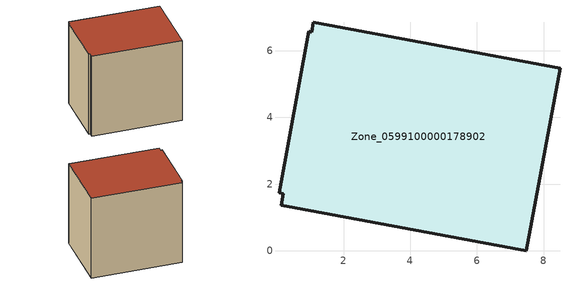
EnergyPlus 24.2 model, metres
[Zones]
Zone_0599100000178902
 floor ground (C_G): 1.1,6.85 8.49,5.48 7.48,0 0.13,1.36 0.19,1.71 0.07,1.74 0.96,6.58 1.05,6.56 z0
 wall outside (C_F): 8.49,5.48 1.1,6.85 1.05,6.56 0.96,6.58 0.07,1.74 0.19,1.71 0.13,1.36 7.48,0 8.49,5.48 z0:7.26
 roof outside (C_R): 0.07,1.74 0.19,1.71 0.13,1.36 7.48,0 8.49,5.48 1.1,6.85 1.05,6.56 0.96,6.58 z7.26
[BUILDING]
Pand.0599100000178902: North Axis=0; Terrain=City; Loads Convergence Tolerance Value=0.04; Temperature Convergence Tolerance Value=0.4; Solar Distribution=FullExterior; Maximum Number of Warmup Days=25; Minimum Number of Warmup Days=1
[Site:Location]
Rotterdam.The.Hague.AP_ZH_NLD Design_Conditions: Latitude=51.96; Longitude=4.45; Time Zone=1; Elevation=-4.5
[SITE:GROUNDTEMPERATURE:BUILDINGSURFACE]
18, 18, 18, 18, 18, 18, 18, 18, 18, 18, 18, 18
[MATERIAL] Thermal Absorptance=0.9; Solar Absorptance=0.7; Visible Absorptance=0.7
Name | Roughness | Thickness | Conductivity | Density | Specific Heat
G.TC.1946 | MediumSmooth | 0.15 | 1 | 540 | 1210
F.TC.1946 | Rough | 0.3 | 0.857143 | 1920 | 840
R.TC.1946 | MediumRough | 0.2 | 0.909091 | 1500 | 1000
[CONSTRUCTION]
C_G: G.TC.1946
C_F: F.TC.1946
C_R: R.TC.1946
[ZONE]
Zone_0599100000178902: Type=1; Multiplier=1; Ceiling Height=Autocalculate; Volume=Autocalculate; Floor Area=autocalculate; Part of Total Floor Area=Yes
[ZONEINFILTRATION:DESIGNFLOWRATE]
Infil_Zone_0599100000178902: Zone or ZoneList or Space or SpaceList=Zone_0599100000178902; Schedule=AlwaysOn; Design Flow Rate Calculation Method=Flow/Area; Flow Rate per Floor Area=0.003; Constant Term Coefficient=1; Temperature Term Coefficient=0; Velocity Term Coefficient=0; Velocity Squared Term Coefficient=0
[HVACTEMPLATE:ZONE:IDEALLOADSAIRSYSTEM]
Zone_0599100000178902: Maximum Heating Supply Air Temperature=50; Minimum Cooling Supply Air Temperature=13; Maximum Heating Supply Air Humidity Ratio=0.0156; Minimum Cooling Supply Air Humidity Ratio=0.0077; Heating Limit=NoLimit; Cooling Limit=NoLimit; Dehumidification Control Type=ConstantSensibleHeatRatio; Cooling Sensible Heat Ratio=0.7; Dehumidification Setpoint=60; Humidification Control Type=None; Humidification Setpoint=30; Outdoor Air Method=None; Outdoor Air Flow Rate per Person=0.00944; Outdoor Air Flow Rate per Zone Floor Area=0; Outdoor Air Flow Rate per Zone=0; Demand Controlled Ventilation Type=None; Outdoor Air Economizer Type=NoEconomizer; Heat Recovery Type=None; Sensible Heat Recovery Effectiveness=0.7; Latent Heat Recovery Effectiveness=0.65
[ZONECONTROL:THERMOSTAT]
ThermostatControl_Zone_0599100000178902: Zone or ZoneList=Zone_0599100000178902; Control Type Schedule=DualSetpointControlType; Control 1=Thermostat_Zone_0599100000178902; Temperature Difference Between Cutout And Setpoint=0
[THERMOSTATSETPOINT:DUALSETPOINT]
Thermostat_Zone_0599100000178902: Heating Setpoint Temperature Schedule=HeatingSetpoint_Zone_0599100000178902; Cooling Setpoint Temperature Schedule=CoolingSetpoint_Zone_0599100000178902
[SCHEDULE:COMPACT]
HeatingSetpoint_Zone_0599100000178902: Through: 12/31, For: AllDays, Until: 24:00, 21
CoolingSetpoint_Zone_0599100000178902: Through: 12/31, For: AllDays, Until: 24:00, 24
DualSetpointControlType: Through: 12/31, For: AllDays, Until: 24:00, 4
AlwaysOn: Through: 12/31, For: AllDays, Until: 24:00, 1
